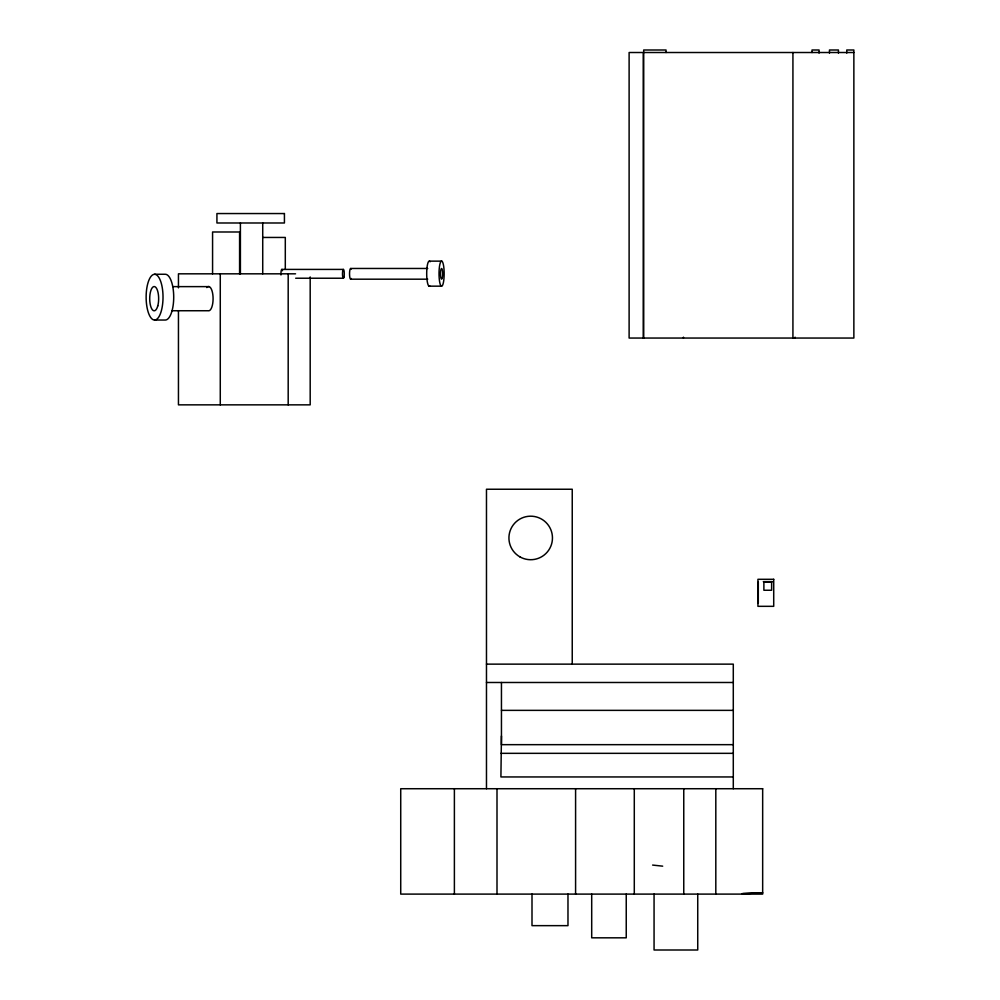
<?xml version="1.0" encoding="UTF-8"?>
<svg xmlns="http://www.w3.org/2000/svg" width="1000" height="1000" viewBox="0 0 1000 1000"><rect width="100%" height="100%" fill="white"/><g stroke="black" fill="none" stroke-linecap="round" stroke-linejoin="round"><path stroke-width="1.5" d="M742.013 893.625L762.738 892.825M743.112 893.587L762 892.85M643.7 52.512L853.863 52.512M263.012 237.45L285.3 237.45L285.3 269.275M429.438 261.137L441.763 261.137A12.537 2.562 -90 0 1 443.725 280.625A12.537 2.562 -90 0 1 439.288 279.188A12.537 2.562 -90 0 1 441.763 261.137M350.637 268.463L427.713 268.463M281.85 269.413L343.387 269.413M295.55 273.825L178.45 273.825L178.45 287.863M154.575 274.262L165.263 274.262A22.887 8.45 90 0 1 173.713 297.15A22.887 8.45 90 0 1 165.263 320.037L154.575 320.037A22.887 8.45 90 0 1 147.262 285.712A22.887 8.45 90 0 1 161.887 285.712A22.887 8.45 90 0 1 154.575 320.037M295.688 278.225L343.387 278.225M350.637 279.188L427.713 279.188M429.1 286.163L441.425 286.163M173.175 286.625L209.1 286.625M172.188 310.738L208.113 310.738A12.125 4.475 90 0 0 213.038 296.863A12.125 4.475 90 0 0 206.812 287.575M763.312 581.65L772.225 581.65M486.475 664.137L733.288 664.137L733.288 788.725M486.475 682.487L733.288 682.487M501.45 710.362L733.288 710.362M501.45 736L500.913 776.95L733.288 776.95M733.288 744.663L501.45 744.663L501.45 682.487M500.913 753.337L733.288 753.337M652.613 865.075L662.688 866.162M846.762 53.113L846.762 50L853.863 50L853.863 338.05L629.113 338.05L629.113 52.512L643.275 52.512L643.275 338.05M838.438 53.113L838.438 50L829.463 50L829.463 53.125M819.062 53.125L819.062 50L812.013 50L812.013 52.512M795.113 337.175L795.113 338.05M792.925 52.512L792.925 338.05M758.3 582.125L758.3 603.075M715.812 788.725L715.812 894.1M697.738 894.1L697.738 950L654.062 950L654.062 894.1M683.763 788.725L683.763 894.1M683.45 337.175L683.45 338.05M666.038 52.512L666.038 50L643.7 50L643.7 338.05M634.288 788.725L634.288 894.1M626.237 894.1L626.237 937.825L591.7 937.825L591.7 894.1M575.588 788.725L575.588 894.1M572.238 664.137L572.238 489.237L486.475 489.237L486.475 788.725M567.975 894.1L567.975 925.65L532 925.65L532 894.1M497 788.725L497 894.1M454.387 788.725L454.387 894.1M310.188 276.938L310.188 404.85L178.45 404.85L178.45 311.262M288.188 273.825L288.188 404.85M262.725 222.987L262.725 273.825M240.4 222.987L240.4 273.825M239.587 273.825L239.587 231.988L212.575 231.988L212.575 273.825M220.275 273.825L220.275 404.85M280.975 274.962A4.412 0.9 -90 0 1 281.4 270A4.412 0.9 -90 0 1 282.488 270.7M429.762 285.95A12.537 2.562 90 0 1 426.7 272.812A12.537 2.562 90 0 1 430.087 261.775M351.175 278.463A5.362 1.1 -90 0 1 349.538 273.825A5.362 1.1 -90 0 1 351.175 269.188M284.425 213.55L216.925 213.55L216.925 222.987L284.425 222.987L284.425 213.55M773.713 579.3L757.938 579.3L757.938 606.325L773.713 606.325L773.713 579.3M771.625 581.962L763.888 581.962L763.888 590.25L771.625 590.25L771.625 581.962M762.663 788.725L400.725 788.725L400.725 894.1L762.663 894.1L762.663 788.725M344.025 276.938A4.412 0.9 -90 0 0 343.625 269.562A4.412 0.9 -90 0 0 342.525 274.962A4.412 0.9 -90 0 0 344.025 276.938M157.787 305.863A12.125 4.475 -90 0 0 154.688 286.625A12.125 4.475 -90 0 0 150.087 303.55A12.125 4.475 -90 0 0 157.787 305.863M442.362 277.613A5.362 1.1 -90 0 0 441.875 268.65A5.362 1.1 -90 0 0 440.525 275.212A5.362 1.1 -90 0 0 442.362 277.613M519.8 556.8A21.775 21.775 0 0 0 552.463 537.95A21.775 21.775 0 0 0 519.8 519.1A21.775 21.775 0 0 0 519.8 556.8"/></g></svg>
